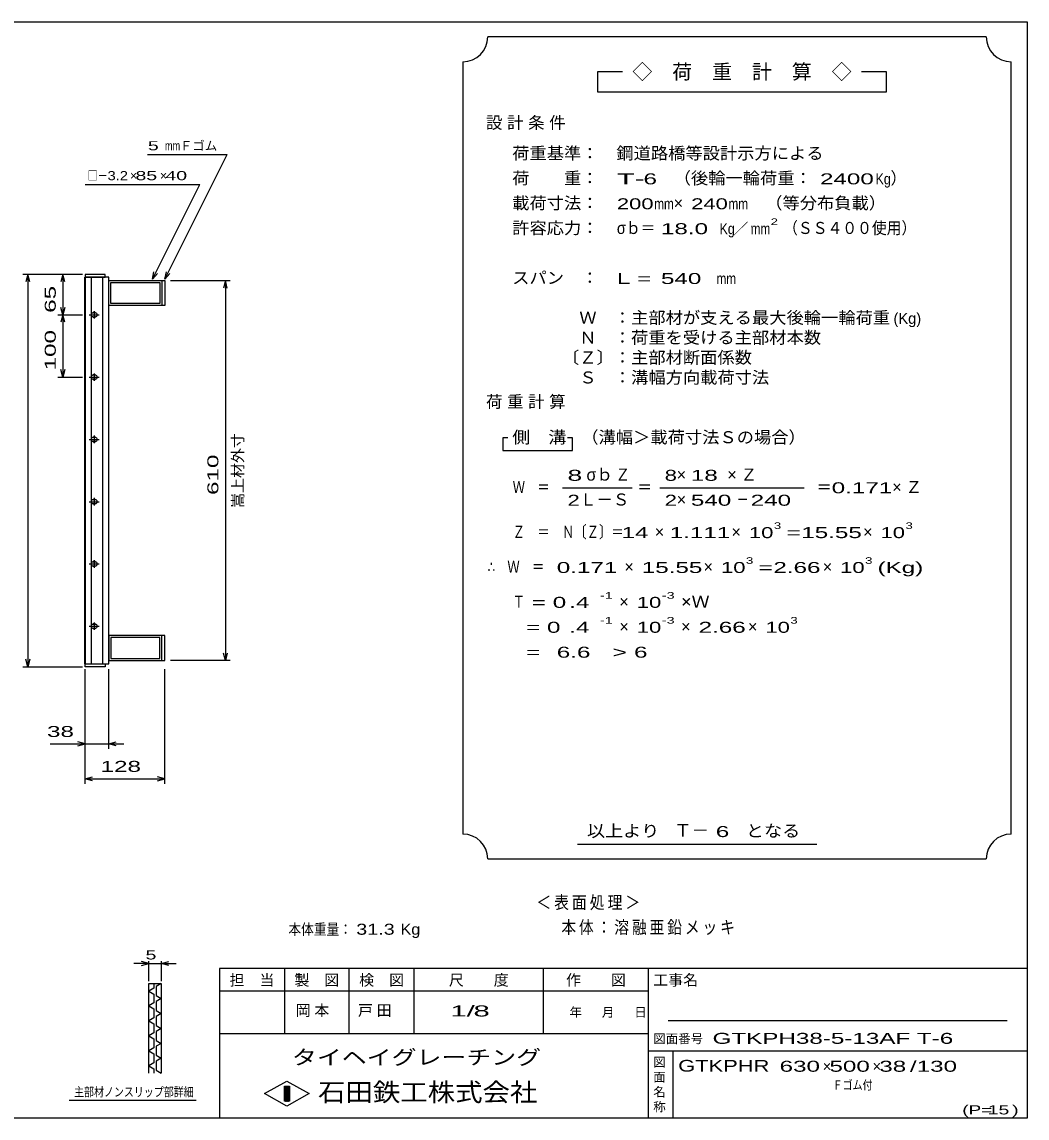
# Model space of a CAD drawing. Units: millimetres, scale not verified. Extents: x -1456 to 1385, y -1026 to 843.
# Drawn here: x -228 to 1385, y -917 to 843 of the extents above; entities that cross this region are included whole.
import ezdxf
from ezdxf.enums import TextEntityAlignment as Align

# ---------------------------------------------------------------- set-up
doc = ezdxf.new("R2010")
doc.units = ezdxf.units.MM
doc.header["$LTSCALE"] = 8
for name, color, linetype, lineweight in [('0_2', 150, 'Continuous', 25), ('16', 3, 'Continuous', 25), ('22', 4, 'Continuous', 25), ('24', 2, 'Continuous', 25), ('32', 4, 'Continuous', 25)]:
    doc.layers.add(name, color=color, linetype=linetype, lineweight=lineweight)
doc.styles.add('ベクトル', font='')
doc.styles.get('ベクトル').set_extended_font_data('ベクトル')

msp = doc.modelspace()

# ---------------------------------------------------------------- linework, layer by layer
at = {"layer": '0_2'}
for p, q in [((-1383.2, 842.8), (1384.8, 842.8)), ((1384.8, 842.8), (1384.8, -917.2)), ((1384.8, -677.2), (88.8, -677.2)), ((88.8, -677.2), (88.8, -917.2)), ((192.8, -677.2), (192.8, -781.2)), ((296.8, -781.2), (296.8, -677.2)), ((400.8, -677.2), (400.8, -781.2)), ((608.8, -781.2), (608.8, -677.2)), ((776.8, -677.2), (776.8, -917.2)), ((776.8, -713.2), (88.8, -713.2)), ((1352.8, -761.2), (808.8, -761.2)), ((88.8, -781.2), (776.8, -781.2)), ((776.8, -809.2), (1384.8, -809.2)), ((816.8, -917.2), (816.8, -809.2)), ((160.8, -878), (196.8, -858)), ((196.8, -858), (232.8, -878)), ((196.8, -898), (160.8, -878)), ((192.8, -866), (200.8, -866)), ((192.8, -890), (192.8, -866)), ((192.8, -866), (194.4, -866)), ((194.4, -866), (194.4, -890)), ((196, -890), (196, -866)), ((196, -866), (197.6, -866)), ((232.8, -878), (196.8, -898)), ((197.6, -866), (197.6, -890)), ((199.2, -890), (199.2, -866)), ((199.2, -866), (200.8, -866)), ((200.8, -866), (200.8, -890)), ((200.8, -866), (200.8, -890)), ((200.8, -890), (192.8, -890)), ((194.4, -890), (196, -890)), ((197.6, -890), (199.2, -890)), ((1384.8, -917.2), (-1383.2, -917.2))]:
    msp.add_line(p, q, dxfattribs=at)
at = {"layer": '16'}
for p, q in [((-127.7, -188), (-127.7, 433)), ((-127.7, 433), (-127, 433)), ((-95, 437.5), (-127, 437.5)), ((-127, 437.5), (-127, 433)), ((-127, 433), (-95, 433)), ((-127, 433), (-127, -188)), ((-89, 433), (-127, 433)), ((-117.5, 433), (-117.5, -188)), ((-98.5, -188), (-98.5, 433)), ((-95, 433), (-95, 437.5)), ((-89, -188), (-89, 433)), ((-89, 427.5), (-4, 427.5)), ((-89, 387.5), (-89, 427.5)), ((-86, 424.5), (-7, 424.5)), ((-86, 390.5), (-86, 424.5)), ((-7, 424.5), (-7, 390.5)), ((-4, 427.5), (-4, 387.5)), ((-4, 427.5), (1, 427.5)), ((1, 427.5), (1, 387.5)), ((-4, 387.5), (-89, 387.5)), ((-7, 390.5), (-86, 390.5)), ((1, 387.5), (-4, 387.5)), ((-120.5, 372.5), (-104.5, 372.5)), ((-110.5, 375.5), (-114.5, 375.5)), ((-112.5, 378.5), (-112.5, 366.5)), ((-114.5, 369.5), (-110.5, 369.5)), ((-120.5, 272.5), (-104.5, 272.5)), ((-110.5, 275.5), (-114.5, 275.5)), ((-114.5, 269.5), (-110.5, 269.5)), ((-112.5, 278.5), (-112.5, 266.5)), ((-112.5, 178.5), (-112.5, 166.5)), ((-120.5, 172.5), (-104.5, 172.5)), ((-110.5, 175.5), (-114.5, 175.5)), ((-114.5, 169.5), (-110.5, 169.5)), ((-120.5, 72.5), (-104.5, 72.5)), ((-110.5, 75.5), (-114.5, 75.5)), ((-112.5, 78.5), (-112.5, 66.5)), ((-114.5, 69.5), (-110.5, 69.5)), ((-120.5, -27.5), (-104.5, -27.5)), ((-110.5, -24.5), (-114.5, -24.5)), ((-114.5, -30.5), (-110.5, -30.5)), ((-112.5, -21.5), (-112.5, -33.5)), ((-112.5, -121.5), (-112.5, -133.5)), ((-120.5, -127.5), (-104.5, -127.5)), ((-110.5, -124.5), (-114.5, -124.5)), ((-114.5, -130.5), (-110.5, -130.5)), ((-4, -142.5), (-89, -142.5)), ((-89, -142.5), (-89, -182.5)), ((-7, -145.5), (-86, -145.5)), ((-86, -145.5), (-86, -179.5)), ((-7, -179.5), (-7, -145.5)), ((-4, -182.5), (-4, -142.5)), ((1, -142.5), (-4, -142.5)), ((1, -182.5), (1, -142.5)), ((-127, -188), (-127.7, -188)), ((-127, -188), (-95, -188)), ((-127, -192.5), (-127, -188)), ((-127, -188), (-89, -188)), ((-95, -192.5), (-127, -192.5)), ((-95, -188), (-95, -192.5)), ((-89, -182.5), (-4, -182.5)), ((-86, -179.5), (-7, -179.5)), ((-4, -182.5), (1, -182.5))]:
    msp.add_line(p, q, dxfattribs=at)
for centre, radius, start, end in [((-114.5, 372.5), 3, 90, 270), ((-112.5, 372.5), 4, 46.6, 133.4), ((-110.5, 372.5), 3, 270, 90), ((-112.5, 372.5), 4, 226.6, 313.4), ((-114.5, 272.5), 3, 90, 270), ((-112.5, 272.5), 4, 46.6, 133.4), ((-112.5, 272.5), 4, 226.6, 313.4), ((-110.5, 272.5), 3, 270, 90), ((-112.5, 172.5), 4, 46.6, 133.4), ((-114.5, 172.5), 3, 90, 270), ((-112.5, 172.5), 4, 226.6, 313.4), ((-110.5, 172.5), 3, 270, 90), ((-114.5, 72.5), 3, 90, 270), ((-112.5, 72.5), 4, 46.6, 133.4), ((-110.5, 72.5), 3, 270, 90), ((-112.5, 72.5), 4, 226.6, 313.4), ((-114.5, -27.5), 3, 90, 270), ((-112.5, -27.5), 4, 46.6, 133.4), ((-112.5, -27.5), 4, 226.6, 313.4), ((-110.5, -27.5), 3, 270, 90), ((-114.5, -127.5), 3, 90, 270), ((-112.5, -127.5), 4, 46.6, 133.4), ((-112.5, -127.5), 4, 226.6, 313.4), ((-110.5, -127.5), 3, 270, 90)]:
    msp.add_arc(centre, radius, start, end, dxfattribs=at)
at = {"layer": '22'}
for p, q in [((-27, 630), (101, 630)), ((1, 430), (101, 630)), ((-127, 582), (57, 582)), ((-19, 430), (57, 582)), ((-19, 430), (-16.6, 441.7)), ((1, 430), (3.4, 441.7)), ((-131, 437.5), (-227, 437.5)), ((-219, 437.5), (-222.2, 425.5)), ((-215.8, 425.5), (-219, 437.5)), ((-219, 437.5), (-219, -192.5)), ((-131, 437.5), (-171, 437.5)), ((-163, 437.5), (-166.2, 425.5)), ((-159.8, 425.5), (-163, 437.5)), ((-163, 437.5), (-163, 372.5)), ((-19, 430), (-11, 438.8)), ((1, 430), (9, 438.8)), ((10, 427.5), (106, 427.5)), ((98, 427.5), (94.8, 415.5)), ((101.2, 415.5), (98, 427.5)), ((98, 427.5), (98, -182.5)), ((-171, 372.5), (-131, 372.5)), ((-163, 372.5), (-166.2, 384.5)), ((-163, 372.5), (-166.2, 360.5)), ((-159.8, 384.5), (-163, 372.5)), ((-159.8, 360.5), (-163, 372.5)), ((-163, 372.5), (-163, 272.5)), ((-163, 272.5), (-166.2, 284.5)), ((-159.8, 284.5), (-163, 272.5)), ((-171, 272.5), (-131, 272.5)), ((98, -182.5), (94.8, -170.5)), ((101.2, -170.5), (98, -182.5)), ((-227, -192.5), (-131, -192.5)), ((-219, -192.5), (-222.2, -180.5)), ((-215.8, -180.5), (-219, -192.5)), ((106, -182.5), (10, -182.5)), ((-127, -324.5), (-127, -196.5)), ((-127, -380.5), (-127, -196.5)), ((-89, -324.5), (-89, -196.5)), ((1, -380.5), (1, -196.5)), ((-183, -316.5), (-127, -316.5)), ((-127, -316.5), (-139, -313.3)), ((-139, -319.7), (-127, -316.5)), ((-127, -316.5), (-89, -316.5)), ((-89, -316.5), (-77, -313.3)), ((-77, -319.7), (-89, -316.5)), ((-89, -316.5), (-65, -316.5)), ((-127, -372.5), (-115, -369.3)), ((1, -372.5), (-11, -369.3)), ((-115, -375.7), (-127, -372.5)), ((-127, -372.5), (1, -372.5)), ((-11, -375.7), (1, -372.5))]:
    msp.add_line(p, q, dxfattribs=at)
at = {"layer": '24', "color": 4}
for p, q in [((1319.2, 818.8), (519.2, 818.8)), ((479.2, 778.8), (479.2, -461.2)), ((1359.2, -461.2), (1359.2, 778.8)), ((735.2, 762.8), (695.2, 762.8)), ((695.2, 762.8), (695.2, 730.8)), ((1159.2, 762.8), (1119.2, 762.8)), ((1159.2, 730.8), (1159.2, 762.8)), ((695.2, 730.8), (1159.2, 730.8)), ((551.2, 174.8), (543.2, 174.8)), ((543.2, 174.8), (543.2, 154.8)), ((655.2, 174.8), (647.2, 174.8)), ((655.2, 154.8), (655.2, 174.8)), ((543.2, 154.8), (655.2, 154.8)), ((639.2, 94.8), (751.2, 94.8)), ((795.2, 94.8), (1027.2, 94.8)), ((663.2, -477.2), (1047.2, -477.2)), ((519.2, -501.2), (1319.2, -501.2))]:
    msp.add_line(p, q, dxfattribs=at)
for centre, start, end in [((479.2, 818.8), 270, 0), ((1359.2, 818.8), 180, 270), ((479.2, -501.2), 0, 90), ((1359.2, -501.2), 90, 180)]:
    msp.add_arc(centre, 40, start, end, dxfattribs=at)
at = {"layer": '32'}
for p, q in [((-24.8, -669.2), (-36.8, -666)), ((-24.8, -697.2), (-24.8, -665.2)), ((-4.8, -665.2), (-4.8, -697.2)), ((-4.8, -669.2), (7.2, -666)), ((-24.8, -669.2), (-48.8, -669.2)), ((-36.8, -672.4), (-24.8, -669.2)), ((-24.8, -669.2), (-4.8, -669.2)), ((7.2, -672.4), (-4.8, -669.2)), ((-4.8, -669.2), (19.2, -669.2)), ((-24.8, -701.2), (-4.8, -701.2)), ((-24.8, -845.2), (-24.8, -701.2)), ((-16.8, -701.2), (-16.8, -708.4)), ((-4.8, -701.2), (-12.8, -706)), ((-4.8, -701.2), (-4.8, -845.2)), ((-16.8, -708.4), (-24.8, -713.2)), ((-24.8, -713.2), (-16.8, -718)), ((-16.8, -718), (-16.8, -732.4)), ((-12.8, -706), (-12.8, -720.4)), ((-12.8, -720.4), (-4.8, -725.2)), ((-16.8, -732.4), (-24.8, -737.2)), ((-24.8, -737.2), (-16.8, -742)), ((-4.8, -725.2), (-12.8, -730)), ((-12.8, -730), (-12.8, -744.4)), ((-16.8, -756.4), (-24.8, -761.2)), ((-16.8, -742), (-16.8, -756.4)), ((-12.8, -744.4), (-4.8, -749.2)), ((-4.8, -749.2), (-12.8, -754)), ((-12.8, -754), (-12.8, -768.4)), ((-24.8, -761.2), (-16.8, -766)), ((-16.8, -766), (-16.8, -780.4)), ((-12.8, -768.4), (-4.8, -773.2)), ((-4.8, -773.2), (-12.8, -778)), ((-16.8, -780.4), (-24.8, -785.2)), ((-24.8, -785.2), (-16.8, -790)), ((-16.8, -790), (-16.8, -804.4)), ((-12.8, -778), (-12.8, -792.4)), ((-16.8, -804.4), (-24.8, -809.2)), ((-24.8, -809.2), (-16.8, -814)), ((-12.8, -792.4), (-4.8, -797.2)), ((-4.8, -797.2), (-12.8, -802)), ((-12.8, -802), (-12.8, -816.4)), ((-16.8, -814), (-16.8, -828.4)), ((-12.8, -816.4), (-4.8, -821.2)), ((-4.8, -821.2), (-12.8, -826)), ((-12.8, -826), (-12.8, -840.4)), ((-16.8, -828.4), (-24.8, -833.2)), ((-24.8, -833.2), (-16.8, -838)), ((-16.8, -838), (-16.8, -845.2)), ((-12.8, -840.4), (-4.8, -845.2)), ((51.2, -889.2), (-152.8, -889.2))]:
    msp.add_line(p, q, dxfattribs=at)

# ---------------------------------------------------------------- texts
at = {"layer": '0_2', "style": 'ベクトル'}
for s, height, p in [('担\u3000当', 17.6, (104.8, -695.6)), ('製\u3000図', 17.6, (208.8, -695.6)), ('検\u3000図', 17.6, (312.8, -695.6)), ('尺\u3000\u3000度', 17.6, (456.8, -695.6)), ('作\u3000\u3000図', 17.6, (644.8, -695.6)), ('工事名', 17.6, (784.8, -695.6)), ('年', 14.7, (650.4, -747.2)), ('月', 14.7, (702.4, -747.2)), ('日', 14.7, (754.4, -747.2)), ('図面番号', 14.66, (784.8, -789.6)), ('図', 14.7, (784.8, -827.2)), ('面', 14.7, (784.8, -851.2)), ('名', 14.7, (784.8, -875.2)), ('称', 14.7, (784.8, -899.2))]:
    msp.add_text(s, height=height, dxfattribs=at).set_placement(p, align=Align.MIDDLE_LEFT)
at = {"layer": '0_2', "color": 222, "style": 'ベクトル'}
for s, height, width, p in [('タイヘイグレーチング', 23.46, 1.25, (204.8, -819.6)), ('石田鉄工株式会社', 29.33, 1.1, (246.8, -875.6))]:
    msp.add_text(s, height=height, dxfattribs=dict(at, width=width)).set_placement(p, align=Align.MIDDLE_LEFT)
at = {"layer": '22', "color": 2, "style": 'ベクトル'}
for s, height, width, p in [(' 5 ', 14.66, 1.6, (-35, 644)), ('mm', 14.66, 0.75, (1, 644)), ('□－', 14.66, 0.8, (-123, 596)), ('3.2', 14.66, 1.2, (-91, 596)), (' 85 ', 14.66, 1.6, (-55, 596)), (' 40 ', 14.66, 1.6, (-7, 596)), (' 38 ', 17.6, 1.65, (-199, -296.5)), (' 128 ', 17.6, 1.65, (-113, -352.5)), ('本体重量：', 17.6, 0.85, (199.2, -614)), (' 31.3', 17.6, 1.35, (299.2, -614)), ('Kg', 17.6, 1.1, (379.2, -614)), ('1/', 17.6, 2, (459.2, -745.2)), (' 8 ', 17.6, 2, (483.2, -745.2)), ('GTKPH38-5-13AF T-6          ', 17.6, 1.65, (880, -789.2)), ('GTKPHR', 18.77, 1.4, (824.8, -833.2)), (' 630 ', 17.6, 1.65, (976.8, -834)), (' 500 ', 17.6, 1.65, (1056.8, -834)), (' 38 ', 17.6, 1.65, (1136.8, -834)), ('/', 17.6, 1.65, (1196.8, -834)), (' 130 ', 17.6, 1.65, (1196.8, -834)), ('Ｆゴム付', 14.66, 0.8, (1072.8, -864)), ('(P=', 14.66, 1.55, (1280.8, -904)), (' 15 ', 14.66, 1.6, (1312.8, -904)), (')', 14.7, 1.6, (1360.8, -904))]:
    msp.add_text(s, height=height, dxfattribs=dict(at, width=width)).set_placement(p, align=Align.MIDDLE_LEFT)
for s, height, p in [('Ｆゴム', 14.66, (25, 644)), ('×', 14.7, (-55, 596)), ('×', 14.7, (-7, 596)), ('×', 17.6, (1056.8, -834)), ('×', 17.6, (1136.8, -834))]:
    msp.add_text(s, height=height, dxfattribs=at).set_placement(p, align=Align.MIDDLE_LEFT)
at = {"layer": '22', "color": 2, "style": 'ベクトル', "width": 1.65}
for s, p in [(' 65 ', (-183, 365)), (' 100 ', (-183, 272.5)), (' 610', (78, 72.5))]:
    msp.add_text(s, height=17.6, rotation=90, dxfattribs=at).set_placement(p, align=Align.MIDDLE_LEFT)
at = {"layer": '22', "color": 2, "style": 'ベクトル'}
msp.add_text('嵩上材外寸', height=17.6, rotation=90, dxfattribs=at).set_placement((118, 62.5), align=Align.MIDDLE_LEFT)
at = {"layer": '22', "color": 2, "attachment_point": 4, "style": 'ベクトル'}
for s, insert, char_height in [('\\T1.2;\\W0.85;＜表面処理＞', (597.2, -572), 20.53), ('\\T1.19;\\W0.85;本体：溶融亜鉛メッキ', (637.2, -612), 20.53), ('\\T1.25;岡本\u3000', (210.8, -745.2), 17.6), ('\\T1.25;戸田\u3000', (310.8, -745.2), 17.6)]:
    msp.add_mtext(s, dxfattribs=dict(at, insert=insert, char_height=char_height))
at = {"layer": '24', "style": 'ベクトル'}
for s, height, p in [('◇\u3000荷\u3000重\u3000計\u3000算\u3000◇', 23.46, (751.2, 762.8)), ('）', 19.4, (1165.6, 592)), ('×', 19.4, (817.6, 552)), ('／', 17.6, (913.2, 510.8)), ('(Kg)', 17.6, (1170.4, 366.8)), ('σｂ', 19.35, (677.6, 116)), ('×', 19.4, (822.4, 116)), ('Ｌ－Ｓ', 19.35, (667.2, 76)), ('×', 19.4, (822.4, 76)), ('×', 19.4, (787.2, 24)), ('×', 19.4, (910.4, 24)), ('×', 19.4, (1121.6, 24)), ('×', 19.4, (738.4, -32)), ('×', 19.4, (865.6, -32)), ('×', 19.4, (1056.8, -32)), ('×', 19.4, (730.4, -88)), ('×', 19.4, (730.4, -128)), ('×', 19.4, (829.6, -128)), ('×', 19.4, (936.8, -128)), ('Ｔ－', 20.53, (818.4, -455.2))]:
    msp.add_text(s, height=height, dxfattribs=at).set_placement(p, align=Align.MIDDLE_LEFT)
for s, height, width, p in [('荷重基準：\u3000', 19.35, 1.05, (558.4, 632)), ('鋼道路橋等設計示方による', 19.35, 1.05, (725.6, 632)), ('荷\u3000\u3000重：\u3000', 19.35, 1.05, (558.4, 592)), ('T-', 17.6, 2, (726.4, 590.8)), (' 6 ', 17.6, 1.65, (758.4, 590.8)), ('（後輪一輪荷重：', 19.35, 1.05, (817.6, 592)), (' 2400', 17.6, 1.65, (1041.6, 590.8)), ('Kg', 17.6, 0.85, (1141.6, 590.8)), ('載荷寸法：\u3000', 19.35, 1.05, (558.4, 552)), ('\u3000（等分布負載）', 19.35, 1.05, (936.8, 552)), ('200', 17.6, 1.5, (726.4, 550.8)), ('mm', 17.6, 0.8, (786.4, 550.8)), ('240', 17.6, 1.5, (845.6, 550.8)), ('mm', 17.6, 0.8, (905.6, 550.8)), ('許容応力：\u3000', 19.35, 1.05, (558.4, 512)), ('σｂ＝', 19.35, 0.9, (726.4, 512)), (' 18.0', 17.6, 1.65, (786.4, 510.8)), ('Kg', 17.6, 0.85, (891.2, 510.8)), ('mm', 17.6, 0.8, (941.2, 510.8)), ('2', 10.6, 1.5, (973.2, 522)), ('（ＳＳ４００使用）', 19.35, 0.9, (993.2, 512)), ('スパン\u3000：\u3000', 19.35, 1.05, (558.4, 432)), ('L =', 17.6, 1.65, (726.4, 430.8)), (' 540 ', 17.6, 1.65, (786.4, 430.8)), ('mm', 17.6, 0.8, (886.4, 430.8)), ('\u3000Ｗ\u3000：主部材が支える最大後輪一輪荷重', 19.35, 1.05, (638.4, 368)), ('\u3000Ｎ\u3000：荷重を受ける主部材本数', 19.35, 1.05, (638.4, 336)), ('〔Ｚ〕：主部材断面係数', 19.35, 1.05, (638.4, 304)), ('\u3000Ｓ\u3000：溝幅方向載荷寸法', 19.35, 1.05, (638.4, 272)), ('側\u3000溝', 19.35, 1.1, (558.4, 176)), ('\u3000（溝幅＞載荷寸法Ｓの場合）', 19.35, 1.05, (641.6, 176)), ('8', 17.6, 1.8, (647.2, 114.8)), ('Ｚ', 19.4, 0.9, (724, 116)), ('8', 17.6, 1.5, (803.2, 114.8)), (' 18 ', 17.6, 1.65, (834.4, 114.8)), ('Ｗ\u3000＝', 19.35, 0.75, (559.2, 96)), ('＝', 19.4, 0.9, (759.2, 96)), ('＝', 19.4, 0.9, (1047.2, 96)), ('0.171', 17.6, 1.65, (1071.2, 94.8)), ('2', 17.6, 1.5, (647.2, 74.8)), ('2', 17.6, 1.5, (803.2, 74.8)), (' 540 ', 17.6, 1.65, (834.4, 74.8)), ('－', 19.4, 0.75, (918.4, 76)), (' 240 ', 17.6, 1.65, (930.4, 74.8)), ('Ｚ\u3000＝\u3000Ｎ〔Ｚ〕＝', 19.35, 0.75, (559.2, 24)), ('3', 10.6, 1.5, (978.4, 34)), ('3', 10.6, 1.5, (1189.6, 34)), (' 14 ', 17.6, 1.65, (723.2, 22.8)), ('1.111', 17.6, 1.65, (811.2, 22.8)), ('10', 17.6, 1.5, (938.4, 22.8)), ('=', 17.6, 1.7, (998.4, 22.8)), ('15.55', 17.6, 1.65, (1022.4, 22.8)), ('10', 17.6, 1.5, (1149.6, 22.8)), ('3', 10.6, 1.5, (933.6, -22)), ('3', 10.6, 1.5, (1124.8, -22)), ('∴\u3000Ｗ\u3000＝', 19.35, 0.75, (519.2, -32)), (' 0.171', 17.6, 1.65, (619.2, -33.2)), ('15.55', 17.6, 1.65, (766.4, -33.2)), ('10', 17.6, 1.5, (893.6, -33.2)), ('=', 17.6, 1.7, (953.6, -33.2)), ('2.66', 17.6, 1.65, (977.6, -33.2)), ('10', 17.6, 1.5, (1084.8, -33.2)), ('(Kg)', 17.6, 1.65, (1144.8, -33.2)), ('Ｔ', 19.4, 0.75, (559.2, -88)), (' = 0', 17.6, 1.65, (579.2, -89.2)), (' .4 ', 17.6, 1.65, (639.2, -89.2)), ('-1', 10.56, 1.65, (699.2, -78)), ('10', 17.6, 1.5, (758.4, -89.2)), ('-3', 10.56, 1.65, (798.4, -78)), ('×Ｗ', 19.35, 1.1, (829.6, -88)), ('  = 0', 17.6, 1.65, (559.2, -129.2)), (' .4 ', 17.6, 1.65, (639.2, -129.2)), ('-1', 10.56, 1.65, (699.2, -118)), ('10', 17.6, 1.5, (758.4, -129.2)), ('-3', 10.56, 1.65, (798.4, -118)), ('2.66', 17.6, 1.65, (857.6, -129.2)), ('10', 17.6, 1.5, (964.8, -129.2)), ('3', 10.6, 1.5, (1004.8, -118)), ('  =', 17.6, 1.65, (559.2, -169.2)), (' 6.6', 17.6, 1.65, (619.2, -169.2)), ('>', 17.6, 1.7, (719.2, -169.2)), (' 6 ', 17.6, 1.65, (743.2, -169.2)), ('以上より\u3000', 19.35, 1.1, (678.4, -456)), (' 6 ', 17.6, 1.65, (874.4, -457.2)), ('となる', 19.35, 1.1, (933.6, -456))]:
    msp.add_text(s, height=height, dxfattribs=dict(at, width=width)).set_placement(p, align=Align.MIDDLE_LEFT)
at = {"layer": '24', "char_height": 19.35, "attachment_point": 4, "style": 'ベクトル'}
for s, insert in [('\\T1.28;設計条件', (516.4, 680)), ('\\T1.28;荷重計算', (516.4, 232)), ('\\T1.42;×Ｚ', (903.6, 116)), ('\\T1.42;×Ｚ', (1168.4, 96))]:
    msp.add_mtext(s, dxfattribs=dict(at, insert=insert))
at = {"layer": '32', "color": 2, "style": 'ベクトル'}
for s, width, p in [(' 5 ', 1.6, (-38.8, -655.2)), ('主部材ノンスリップ部詳細', 0.8, (-144.8, -875.2))]:
    msp.add_text(s, height=14.66, dxfattribs=dict(at, width=width)).set_placement(p, align=Align.MIDDLE_LEFT)

doc.saveas('drawing.dxf')
